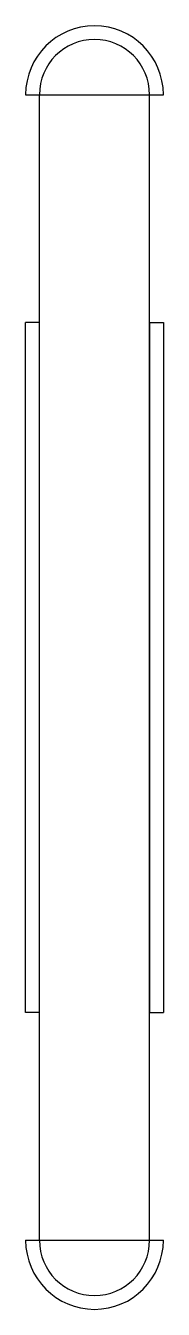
# Model space of a CAD drawing. Extents: x -33.7 to -27.7, y -20.1 to 35.7.
import ezdxf

# ---------------------------------------------------------------- set-up
doc = ezdxf.new("R2010")
doc.units = 0
doc.layers.add('MODELSKETCH_VISIBLE', color=7, linetype='CONTINUOUS')

msp = doc.modelspace()

# ---------------------------------------------------------------- linework, layer by layer
at = {"layer": 'MODELSKETCH_VISIBLE'}
for p, q in [((-33.704, 32.748), (-33.104, 32.748)), ((-33.104, -17.052), (-33.104, 32.748)), ((-33.104, 32.748), (-28.304, 32.748)), ((-28.304, 32.748), (-27.704, 32.748)), ((-28.304, -17.052), (-28.304, 32.748)), ((-33.104, 22.848), (-33.704, 22.848)), ((-33.704, -7.152), (-33.704, 22.848)), ((-33.104, -7.152), (-33.104, 22.848)), ((-28.304, 22.848), (-27.704, 22.848)), ((-28.304, 22.848), (-28.304, -7.152)), ((-27.704, 22.848), (-27.704, -7.152)), ((-33.104, -7.152), (-33.704, -7.152)), ((-28.304, -7.152), (-27.704, -7.152)), ((-33.704, -17.052), (-33.104, -17.052)), ((-33.104, -17.052), (-28.304, -17.052)), ((-28.304, -17.052), (-27.704, -17.052))]:
    msp.add_line(p, q, dxfattribs=at)
for centre, radius, start, end in [((-30.704, 32.748), 3, 0, 180), ((-30.704, 32.748), 2.4, 0, 180), ((-30.704, -17.052), 3, 180, 0), ((-30.704, -17.052), 2.4, 180, 0)]:
    msp.add_arc(centre, radius, start, end, dxfattribs=at)

doc.saveas('drawing.dxf')
